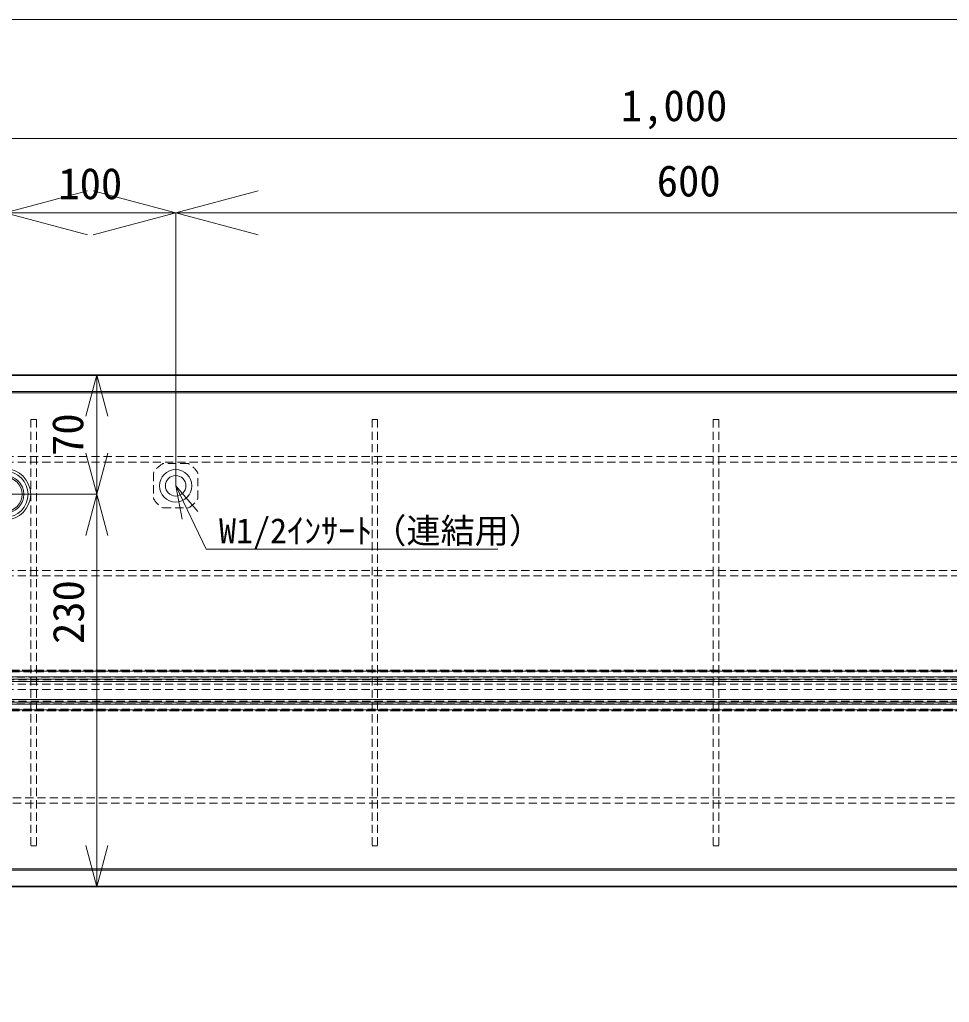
# Model space of a CAD drawing. Units: millimetres, scale not verified. Extents: x -981 to 667, y -453 to 699.
# Drawn here: x -702 to -157, y 123 to 699 of the extents above; entities that cross this region are included whole.
import ezdxf
from ezdxf.enums import TextEntityAlignment as Align

# ---------------------------------------------------------------- set-up
doc = ezdxf.new("R2010")
doc.units = ezdxf.units.MM
doc.header["$LTSCALE"] = 4
doc.linetypes.add('DASHED1', pattern=[1.8, 1.2, -0.6])
doc.layers.add('0-0', color=7, linetype='DASHED1', lineweight=9)
doc.styles.add('ＭＳ ゴシック', font='')
doc.styles.get('ＭＳ ゴシック').set_extended_font_data('MS Gothic')

msp = doc.modelspace()

# ---------------------------------------------------------------- linework, layer by layer
at = {"layer": '0-0', "linetype": 'Continuous'}
for p, q in [((-810.686, 628.94), (189.314, 628.94)), ((-710.686, 585.45), (-662.39, 598.391)), ((-610.686, 585.45), (-658.982, 598.391)), ((-610.686, 585.45), (-562.39, 598.391)), ((-710.686, 585.45), (-610.686, 585.45)), ((-710.686, 585.45), (-662.39, 572.509)), ((-610.686, 585.45), (-658.982, 572.509)), ((-610.686, 585.45), (-562.39, 572.509)), ((-610.686, 585.45), (-610.686, 425.449)), ((-610.686, 585.45), (-10.686, 585.45)), ((-800.686, 490.449), (179.314, 490.449)), ((179.314, 490.156), (-800.686, 490.156)), ((-656.86, 490.449), (-678.95, 490.449)), ((-656.86, 490.449), (-663.331, 466.301)), ((-656.86, 490.449), (-656.86, 420.449)), ((-656.86, 490.449), (-650.39, 466.301)), ((-800.686, 480.742), (179.314, 480.742)), ((179.314, 480.035), (-800.686, 480.035)), ((-656.86, 420.449), (-663.331, 444.597)), ((-656.86, 420.449), (-650.39, 444.597)), ((-610.686, 425.449), (-606.949, 405.801)), ((-656.86, 420.449), (-710.686, 420.449)), ((-656.86, 420.449), (-663.331, 396.301)), ((-656.86, 420.449), (-656.86, 190.449)), ((-656.86, 420.449), (-650.39, 396.301)), ((-592.728, 388.249), (-421.723, 388.249)), ((-801.686, 312.199), (180.314, 312.199)), ((-800.686, 316.699), (179.314, 316.699)), ((-800.686, 313.449), (179.314, 313.449)), ((180.314, 310.699), (-801.686, 310.699)), ((180.314, 300.199), (-801.686, 300.199)), ((-801.686, 298.699), (180.314, 298.699)), ((-800.686, 297.449), (179.314, 297.449)), ((-800.686, 294.199), (179.314, 294.199)), ((-656.86, 190.449), (-663.331, 214.597)), ((-656.86, 190.449), (-650.39, 214.597)), ((-800.686, 200.863), (179.314, 200.863)), ((179.314, 200.156), (-800.686, 200.156)), ((-800.686, 190.742), (179.314, 190.742)), ((179.314, 190.449), (-800.686, 190.449)), ((-656.86, 190.449), (-678.95, 190.449))]:
    msp.add_line(p, q, dxfattribs=at)
at = {"layer": '0-0'}
for p, q in [((-695.5, 464.346), (-695.5, 214.346)), ((-695.5, 464.346), (-692.3, 464.346)), ((-692.3, 464.346), (-692.3, 214.346)), ((-495.5, 464.346), (-492.3, 464.346)), ((-495.5, 464.346), (-495.5, 214.346)), ((-492.3, 464.346), (-492.3, 214.346)), ((-295.5, 464.346), (-292.3, 464.346)), ((-295.5, 464.346), (-295.5, 214.346)), ((-292.3, 464.346), (-292.3, 214.346)), ((129.5, 442.546), (-720.5, 442.546)), ((129.5, 439.346), (-720.5, 439.346)), ((-603.203, 438.449), (-618.169, 438.449)), ((-603.203, 438.449), (-618.169, 438.449)), ((-623.686, 432.932), (-623.686, 417.966)), ((-623.686, 432.932), (-623.686, 417.966)), ((-597.686, 417.966), (-597.686, 432.932)), ((-597.686, 417.966), (-597.686, 432.932)), ((-618.169, 412.449), (-603.203, 412.449)), ((-618.169, 412.449), (-603.203, 412.449)), ((129.5, 375.879), (-720.5, 375.879)), ((129.5, 372.679), (-720.5, 372.679)), ((-800.686, 317.449), (179.314, 317.449)), ((180.314, 311.699), (-801.686, 311.699)), ((-800.686, 316.449), (179.314, 316.449)), ((179.314, 313.199), (-800.686, 313.199)), ((180.314, 311.699), (-701.686, 311.699)), ((129.5, 309.213), (-720.5, 309.213)), ((129.5, 306.013), (-720.5, 306.013)), ((180.314, 299.199), (-801.686, 299.199)), ((-800.699, 294.449), (179.314, 294.449)), ((179.314, 297.699), (-800.686, 297.699)), ((180.314, 299.199), (-701.686, 299.199)), ((-800.686, 293.449), (179.314, 293.449)), ((-720.5, 242.546), (129.5, 242.546)), ((-695.5, 214.346), (-692.3, 214.346)), ((-495.5, 214.346), (-492.3, 214.346)), ((-295.5, 214.346), (-292.3, 214.346))]:
    msp.add_line(p, q, dxfattribs=at)
at = {"layer": '0-0', "linetype": 'Continuous'}
msp.add_lwpolyline([(-981.123, -453.324), (666.877, -453.324), (666.877, 698.676), (-981.123, 698.676)], close=True, dxfattribs=at)
msp.add_lwpolyline([(-592.728, 388.249), (-610.686, 425.449), (-597.626, 410.302)], dxfattribs=at)
at = {"layer": '0-0'}
for points in [[(-700.686, 317.449), (179.314, 317.449), (180.314, 317.449)], [(180.314, 313.199), (179.314, 313.199), (-700.686, 313.199)], [(180.314, 297.699), (179.314, 297.699), (-700.686, 297.699)], [(-700.686, 293.449), (179.314, 293.449), (180.314, 293.449)], [(-720.5, 242.546), (-720.5, 239.346), (129.5, 239.346)]]:
    msp.add_lwpolyline(points, dxfattribs=at)
at = {"layer": '0-0', "linetype": 'Continuous'}
for centre, radius in [((-710.686, 420.449), 15), ((-710.686, 420.449), 13.5), ((-610.686, 425.449), 9.5), ((-610.686, 425.449), 9.5), ((-710.686, 420.449), 11), ((-710.686, 420.449), 10), ((-610.686, 425.449), 6)]:
    msp.add_circle(centre, radius, dxfattribs=at)
at = {"layer": '0-0'}
for start, end in [(119.92643, 150.07357), (119.92643, 150.07357), (29.92643, 60.07357), (29.92643, 60.07357), (209.92643, 240.07357), (209.92643, 240.07357), (299.92643, 330.07357), (299.92643, 330.07357)]:
    msp.add_arc((-610.686, 425.449), 15, start, end, dxfattribs=at)

# ---------------------------------------------------------------- texts
at = {"layer": '0-0', "style": 'ＭＳ ゴシック'}
for s, height, p in [('1,000', 18.33, (-349.666, 633.666)), ('100', 18.33, (-679.436, 587.95)), ('600', 18.33, (-328.647, 589.526)), ('W1/2ｲﾝｻｰﾄ（連結用）', 14.66, (-585.275, 387.413))]:
    msp.add_text(s, height=height, dxfattribs=at).set_placement(p, align=Align.BOTTOM_LEFT)
for s, p in [('70', (-659.36, 442.949)), ('230', (-658.95, 332.735))]:
    msp.add_text(s, height=18.33, rotation=90, dxfattribs=at).set_placement(p, align=Align.BOTTOM_LEFT)

doc.saveas('drawing.dxf')
